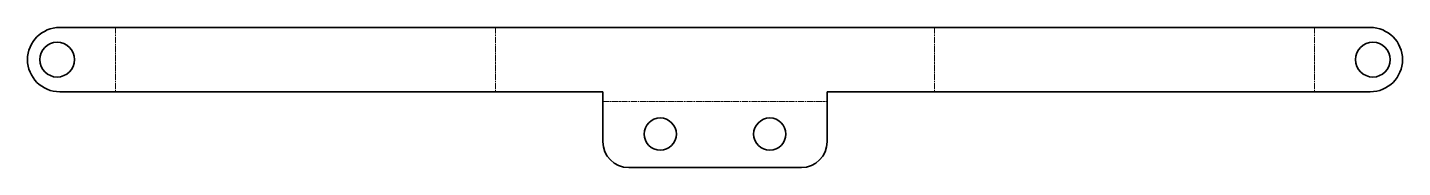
# Model space of a CAD drawing. Header units: inches. Extents: x 0 to 534, y 0 to 54.
import ezdxf

# ---------------------------------------------------------------- set-up
doc = ezdxf.new("R2010")
doc.units = ezdxf.units.IN
doc.header["$MEASUREMENT"] = 0
doc.linetypes.add('Chain', pattern=[13.68, 9.12, -1.14, 2.28, -1.14])
doc.layers.add('SIMUMAK Bend Centerline (ISO)', color=7, linetype='Chain', lineweight=9)
doc.layers.add('SIMUMAK Visible (ISO)', color=7, linetype='Continuous', lineweight=35)

# ---------------------------------------------------------------- blocks, each defined once
blk = doc.blocks.new('3DOF250-05-SPFC01_Sheet_3DOF250-05-SPFC01 (desplegada)')
at = {"layer": 'SIMUMAK Bend Centerline (ISO)', "ltscale": 0.263158}
for p, q in [((-232.59, 27.2), (-232.59, 2.2)), ((-85.2, 27.2), (-85.2, 2.2)), ((85.2, 27.2), (85.2, 2.2)), ((232.59, 27.2), (232.59, 2.2)), ((-43.5, -1.5), (43.5, -1.5))]:
    blk.add_line(p, q, dxfattribs=at)
at = {"layer": 'SIMUMAK Visible (ISO)'}
for p, q in [((254.29, 27.2), (-254.29, 27.2)), ((-254.29, 2.2), (-43.5, 2.2)), ((-43.5, 2.2), (-43.5, -17.2)), ((43.5, -17.2), (43.5, 2.2)), ((254.29, 2.2), (43.5, 2.2)), ((33.5, -27.2), (-33.5, -27.2))]:
    blk.add_line(p, q, dxfattribs=at)
for centre, radius in [((-255.29, 14.7), 6.75), ((255.29, 14.7), 6.75), ((-21.25, -14.2), 6.25), ((21.25, -14.2), 6.25)]:
    blk.add_circle(centre, radius, dxfattribs=at)
at = {"layer": 'SIMUMAK Visible (ISO)', "extrusion": (0, 0, -1)}
for centre, radius, start, end in [((254.29, 14.7), 12.5, 270, 90), ((-254.29, 14.7), 12.5, 90, 270), ((33.5, -17.2), 10, 270, 360), ((-33.5, -17.2), 10, 180, 270)]:
    blk.add_arc(centre, radius, start, end, dxfattribs=at)

msp = doc.modelspace()

# ---------------------------------------------------------------- block references
msp.add_blockref('3DOF250-05-SPFC01_Sheet_3DOF250-05-SPFC01 (desplegada)', (266.79, 27.2))

doc.saveas('drawing.dxf')
